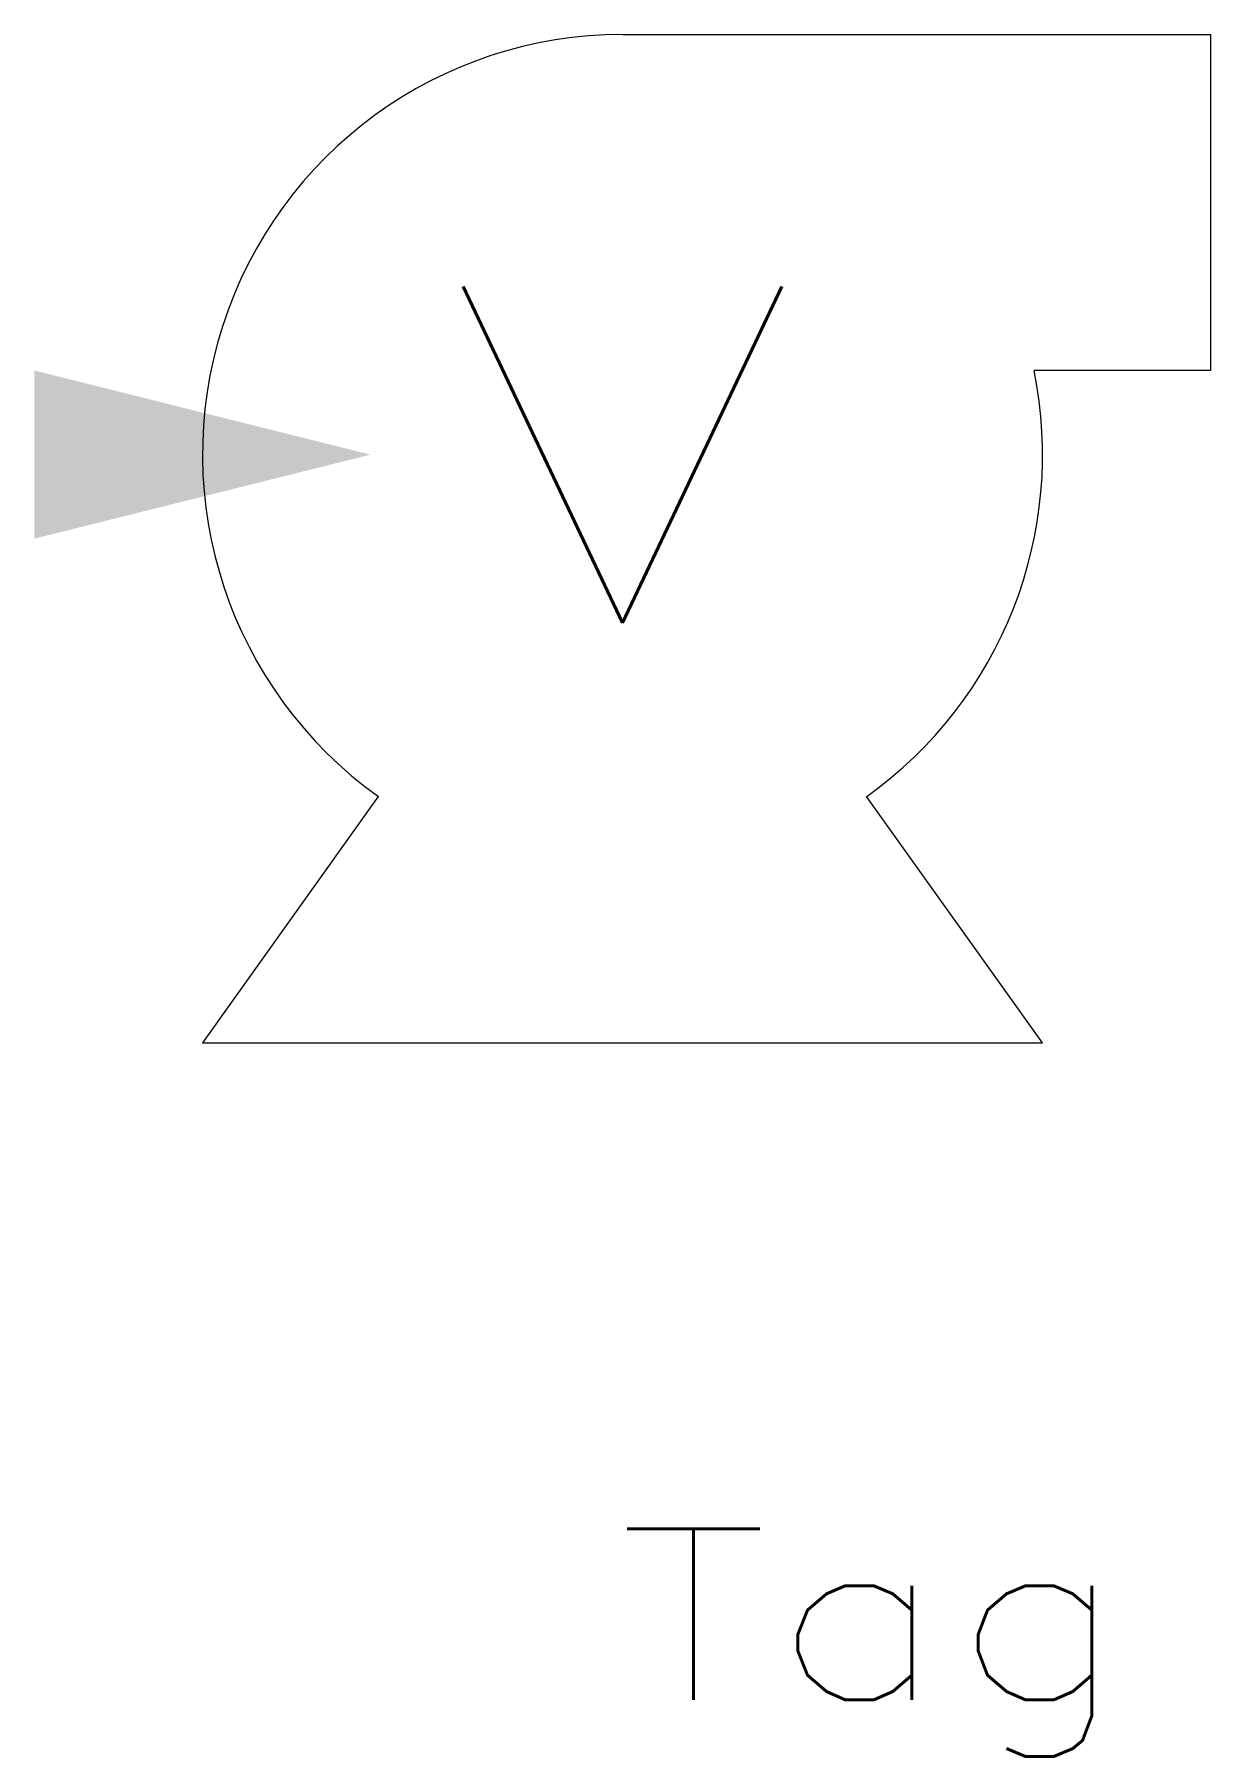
# Model space of a CAD drawing. Header units: inches. Extents: x -4.3 to 4.4, y -9.1 to 3.7.
import ezdxf
from ezdxf.enums import TextEntityAlignment as Align

# ---------------------------------------------------------------- set-up
doc = ezdxf.new("R2010")
doc.units = ezdxf.units.IN
doc.header["$MEASUREMENT"] = 0
doc.layers.get('0').update_dxf_attribs({"lineweight": 0})
doc.styles.get("Standard").update_dxf_attribs({"font": 'TXT.SHX'})

# ---------------------------------------------------------------- blocks, each defined once
blk = doc.blocks.new('A2')
at = {"color": 7, "linetype": 'Continuous'}
blk.add_solid([(-2.5, -0.625), (-2.5, 0.625), (0, 0)], dxfattribs=at)

msp = doc.modelspace()

# ---------------------------------------------------------------- linework, layer by layer
for p, q in [((0.036, 3.727), (4.411, 3.727)), ((4.411, 3.727), (4.411, 1.227)), ((4.411, 1.227), (3.097, 1.227)), ((-1.781, -1.941), (-3.089, -3.773)), ((3.161, -3.773), (1.852, -1.941)), ((-3.089, -3.773), (3.161, -3.773))]:
    msp.add_line(p, q)
for start, end in [(90, 234.4623), (-54.4623, 11.537)]:
    msp.add_arc((0.036, 0.602), 3.125, start, end)

# ---------------------------------------------------------------- block references
msp.add_blockref('A2', (-1.839, 0.602))

# ---------------------------------------------------------------- texts
at = {"linetype": 'Continuous', "width": 1.244445}
msp.add_text('V', height=2.5, dxfattribs=at).set_placement((-1.298, -0.648), (1.369, -0.648), align=Align.FIT)
at = {"color": 7, "linetype": 'Continuous', "width": 1.166667}
msp.add_text('Tag', height=1.27, dxfattribs=at).set_placement((0, -8.657), (3.81, -8.657), align=Align.FIT)

doc.saveas('drawing.dxf')
